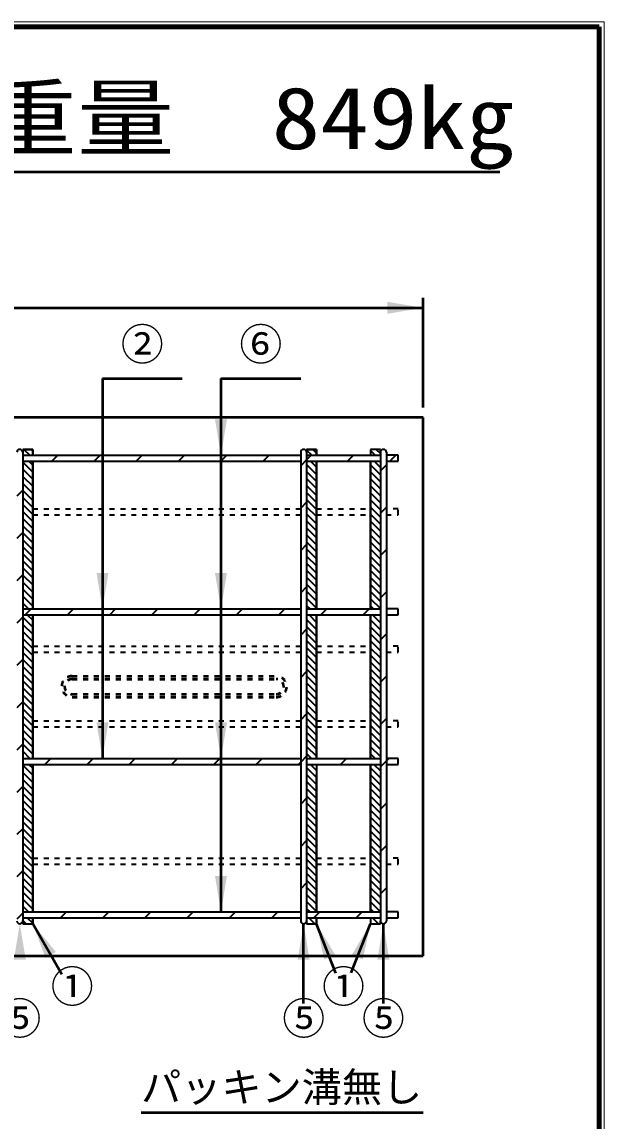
# Model space of a CAD drawing. Units: millimetres, scale not verified. Extents: x 100 to 4105, y 100 to 2870.
# Drawn here: x 3521 to 4105, y 1767 to 2870 of the extents above; entities that cross this region are included whole.
import ezdxf
from ezdxf.enums import TextEntityAlignment as Align

# ---------------------------------------------------------------- set-up
doc = ezdxf.new("R2010")
doc.units = ezdxf.units.MM
doc.header["$LTSCALE"] = 5
doc.linetypes.add('USER1', pattern=[2.2, 1, -1.2])
doc.layers.add('V-nasSTD', color=7, linetype='Continuous', lineweight=50)
doc.styles.add('ＭＳ ゴシック', font='')
doc.styles.get('ＭＳ ゴシック').set_extended_font_data('MS Gothic')

msp = doc.modelspace()

# ---------------------------------------------------------------- hatches: boundary and pattern name
at = {"layer": 'V-nasSTD'}
for points in [[(3887.432, 2577.283), (3923.432, 2583.283), (3887.432, 2589.283)], [(3726.432, 2471.283), (3720.432, 2435.283), (3714.432, 2471.283)], [(3607.432, 2317.283), (3601.432, 2281.283), (3595.432, 2317.283)], [(3726.432, 2317.283), (3720.432, 2281.283), (3714.432, 2317.283)], [(3607.432, 2167.283), (3601.432, 2131.283), (3595.432, 2167.283)], [(3726.432, 2167.283), (3720.432, 2131.283), (3714.432, 2167.283)], [(3726.432, 2013.283), (3720.432, 1977.283), (3714.432, 2013.283)], [(3524.432, 1929.283), (3518.432, 1965.283), (3512.432, 1929.283)], [(3554.628, 1937.106), (3531.432, 1965.283), (3544.236, 1931.106)], [(3809.432, 1929.283), (3803.432, 1965.283), (3797.432, 1929.283)], [(3829.603, 1931.779), (3824.019, 1929.584), (3816.432, 1965.283), (3835.187, 1933.974)], [(3851.677, 1933.974), (3870.432, 1965.283), (3862.845, 1929.584), (3857.261, 1931.779)], [(3889.432, 1929.283), (3883.432, 1965.283), (3877.432, 1929.283)]]:
    msp.add_hatch(color=256, dxfattribs=at).paths.add_polyline_path(points)

# ---------------------------------------------------------------- linework, layer by layer
at = {"layer": 'V-nasSTD', "lineweight": 100}
for p, q in [((4100, 2865), (105, 2865)), ((4100, 105), (4100, 2865))]:
    msp.add_line(p, q, dxfattribs=at)
at = {"layer": 'V-nasSTD'}
for p, q in [((3278.536, 2719.753), (4000.536, 2719.753)), ((3923.432, 2483.283), (3923.432, 2593.283)), ((1923.432, 2583.283), (3923.432, 2583.283)), ((3601.432, 2512.283), (3681.432, 2512.283)), ((3601.432, 2512.283), (3601.432, 2131.283)), ((3720.432, 2512.283), (3800.432, 2512.283)), ((3720.432, 2512.283), (3720.432, 1977.283)), ((3923.432, 2473.283), (1923.432, 2473.283)), ((3923.432, 1933.283), (3923.432, 2473.283)), ((3560.722, 1914.551), (3531.432, 1965.283)), ((3803.432, 1885.283), (3803.432, 1965.283)), ((3835.838, 1915.92), (3816.432, 1965.283)), ((3851.072, 1916.037), (3870.432, 1965.283)), ((3883.432, 1885.283), (3883.432, 1965.283)), ((1923.432, 1933.283), (3923.432, 1933.283)), ((3640.224, 1775.956), (3923.432, 1775.956))]:
    msp.add_line(p, q, dxfattribs=at)
at = {"layer": 'V-nasSTD', "lineweight": 35}
for p, q in [((3531.432, 2441.283), (3521.432, 2441.283)), ((3521.432, 2441.283), (3531.432, 2441.283)), ((3521.432, 2441.283), (3521.432, 2438.283)), ((3531.432, 2441.283), (3521.432, 2441.283)), ((3521.432, 2438.283), (3521.432, 1968.283)), ((3522.639, 2441.283), (3528.639, 2435.283)), ((3529.71, 2441.283), (3531.432, 2439.561)), ((3531.432, 2441.283), (3531.432, 2435.283)), ((3531.432, 2435.283), (3531.432, 2441.283)), ((3800.432, 2438.283), (3800.432, 1968.283)), ((3806.432, 2441.283), (3816.432, 2441.283)), ((3806.432, 2441.283), (3806.432, 2438.274)), ((3816.432, 2441.283), (3806.432, 2441.283)), ((3806.432, 2440.332), (3811.482, 2435.283)), ((3806.432, 2438.274), (3806.432, 1968.274)), ((3812.553, 2441.283), (3816.432, 2437.403)), ((3816.432, 2441.283), (3816.432, 2435.283)), ((3816.432, 2435.283), (3816.432, 2441.283)), ((3880.432, 2441.283), (3870.432, 2441.283)), ((3870.432, 2441.283), (3870.432, 2435.283)), ((3870.432, 2441.283), (3870.432, 2435.283)), ((3880.432, 2441.283), (3870.432, 2441.283)), ((3870.432, 2439.972), (3875.121, 2435.283)), ((3876.192, 2441.283), (3880.432, 2437.043)), ((3880.432, 2438.274), (3880.432, 2441.283)), ((3880.432, 2438.274), (3880.432, 1968.274)), ((3886.432, 2438.283), (3886.432, 1968.283)), ((3521.432, 2435.419), (3521.568, 2435.283)), ((3521.432, 2435.283), (3800.432, 2435.283)), ((3521.432, 2429.283), (3800.432, 2429.283)), ((3521.432, 2428.347), (3531.432, 2418.347)), ((3527.568, 2429.283), (3531.432, 2425.419)), ((3531.432, 2429.283), (3531.432, 2281.283)), ((3531.432, 2381.459), (3531.432, 2429.283)), ((3550.55, 2429.283), (3556.55, 2435.283)), ((3592.977, 2429.283), (3598.977, 2435.283)), ((3635.403, 2429.283), (3641.403, 2435.283)), ((3677.83, 2429.283), (3683.83, 2435.283)), ((3720.256, 2429.283), (3726.256, 2435.283)), ((3762.682, 2429.283), (3768.682, 2435.283)), ((3806.432, 2430.606), (3800.432, 2424.606)), ((3806.432, 2435.283), (3880.432, 2435.283)), ((3811.109, 2435.283), (3806.432, 2430.606)), ((3806.432, 2429.283), (3880.432, 2429.283)), ((3806.432, 2426.19), (3816.432, 2416.19)), ((3810.41, 2429.283), (3816.432, 2423.261)), ((3816.432, 2429.283), (3816.432, 2281.283)), ((3816.432, 2381.459), (3816.432, 2429.283)), ((3847.535, 2429.283), (3853.535, 2435.283)), ((3870.432, 2281.283), (3870.432, 2429.283)), ((3870.432, 2429.283), (3870.432, 2381.459)), ((3870.432, 2425.83), (3880.432, 2415.83)), ((3874.05, 2429.283), (3880.432, 2422.901)), ((3886.432, 2425.753), (3880.432, 2419.753)), ((3898.432, 2435.283), (3886.432, 2435.283)), ((3886.432, 2429.283), (3898.432, 2429.283)), ((3895.962, 2435.283), (3889.962, 2429.283)), ((3898.432, 2429.283), (3898.432, 2435.283)), ((3521.432, 2421.276), (3531.432, 2411.276)), ((3806.432, 2419.119), (3816.432, 2409.119)), ((3870.432, 2418.759), (3880.432, 2408.759)), ((3521.432, 2414.205), (3531.432, 2404.205)), ((3521.432, 2407.134), (3531.432, 2397.134)), ((3806.432, 2412.048), (3816.432, 2402.048)), ((3806.432, 2404.977), (3816.432, 2394.977)), ((3870.432, 2411.688), (3880.432, 2401.688)), ((3870.432, 2404.617), (3880.432, 2394.617)), ((3521.432, 2400.165), (3515.432, 2394.165)), ((3521.432, 2400.063), (3531.432, 2390.063)), ((3521.432, 2392.992), (3531.432, 2382.992)), ((3806.432, 2397.906), (3816.432, 2387.906)), ((3870.432, 2397.546), (3880.432, 2387.546)), ((3521.432, 2385.921), (3531.432, 2375.921)), ((3531.432, 2375.459), (3531.432, 2381.459)), ((3806.432, 2388.18), (3800.432, 2382.18)), ((3806.432, 2390.835), (3816.432, 2380.835)), ((3806.432, 2383.764), (3816.432, 2373.764)), ((3816.432, 2375.459), (3816.432, 2381.459)), ((3870.432, 2390.474), (3880.432, 2380.474)), ((3870.432, 2383.403), (3880.432, 2373.403)), ((3870.432, 2381.459), (3870.432, 2375.459)), ((3886.432, 2383.327), (3880.432, 2377.327)), ((3521.432, 2378.85), (3531.432, 2368.85)), ((3521.432, 2371.779), (3531.432, 2361.779)), ((3531.432, 2281.283), (3531.432, 2375.459)), ((3806.432, 2376.693), (3816.432, 2366.693)), ((3816.432, 2281.283), (3816.432, 2375.459)), ((3870.432, 2376.332), (3880.432, 2366.332)), ((3870.432, 2375.459), (3870.432, 2281.283)), ((3521.432, 2364.708), (3531.432, 2354.708)), ((3806.432, 2369.622), (3816.432, 2359.622)), ((3806.432, 2362.551), (3816.432, 2352.551)), ((3870.432, 2369.261), (3880.432, 2359.261)), ((3870.432, 2362.19), (3880.432, 2352.19)), ((3521.432, 2357.738), (3515.432, 2351.738)), ((3521.432, 2357.637), (3531.432, 2347.637)), ((3521.432, 2350.566), (3531.432, 2340.566)), ((3806.432, 2355.479), (3816.432, 2345.479)), ((3806.432, 2348.408), (3816.432, 2338.408)), ((3870.432, 2355.119), (3880.432, 2345.119)), ((3521.432, 2343.495), (3531.432, 2333.495)), ((3806.432, 2345.753), (3800.432, 2339.753)), ((3806.432, 2341.337), (3816.432, 2331.337)), ((3870.432, 2348.048), (3880.432, 2338.048)), ((3870.432, 2340.977), (3880.432, 2330.977)), ((3886.432, 2340.901), (3880.432, 2334.901)), ((3521.432, 2336.424), (3531.432, 2326.424)), ((3521.432, 2329.353), (3531.432, 2319.353)), ((3806.432, 2334.266), (3816.432, 2324.266)), ((3806.432, 2327.195), (3816.432, 2317.195)), ((3870.432, 2333.906), (3880.432, 2323.906)), ((3870.432, 2326.835), (3880.432, 2316.835)), ((3521.432, 2315.312), (3515.432, 2309.312)), ((3521.432, 2322.281), (3531.432, 2312.281)), ((3806.432, 2320.124), (3816.432, 2310.124)), ((3870.432, 2319.764), (3880.432, 2309.764)), ((3521.432, 2315.21), (3531.432, 2305.21)), ((3521.432, 2308.139), (3531.432, 2298.139)), ((3806.432, 2313.053), (3816.432, 2303.053)), ((3806.432, 2305.982), (3816.432, 2295.982)), ((3870.432, 2312.693), (3880.432, 2302.693)), ((3870.432, 2305.622), (3880.432, 2295.622)), ((3521.432, 2301.068), (3531.432, 2291.068)), ((3521.432, 2293.997), (3531.432, 2283.997)), ((3806.432, 2303.327), (3800.432, 2297.327)), ((3806.432, 2298.911), (3816.432, 2288.911)), ((3870.432, 2298.551), (3880.432, 2288.551)), ((3886.432, 2298.474), (3880.432, 2292.474)), ((3521.432, 2286.926), (3527.075, 2281.283)), ((3806.432, 2291.84), (3816.432, 2281.84)), ((3806.432, 2284.769), (3809.918, 2281.283)), ((3870.432, 2291.479), (3880.432, 2281.479)), ((3870.432, 2284.408), (3873.558, 2281.283)), ((3521.432, 2272.885), (3515.432, 2266.885)), ((3521.432, 2281.283), (3800.432, 2281.283)), ((3521.432, 2275.283), (3800.432, 2275.283)), ((3521.432, 2272.784), (3531.432, 2262.784)), ((3529.83, 2281.283), (3523.83, 2275.283)), ((3526.004, 2275.283), (3531.432, 2269.855)), ((3531.432, 2275.283), (3531.432, 2131.283)), ((3531.432, 2243.783), (3531.432, 2275.283)), ((3566.256, 2275.283), (3572.256, 2281.283)), ((3608.682, 2275.283), (3614.682, 2281.283)), ((3651.109, 2275.283), (3657.109, 2281.283)), ((3693.535, 2275.283), (3699.535, 2281.283)), ((3735.962, 2275.283), (3741.962, 2281.283)), ((3778.388, 2275.283), (3784.388, 2281.283)), ((3806.432, 2281.283), (3880.432, 2281.283)), ((3806.432, 2275.283), (3880.432, 2275.283)), ((3806.672, 2275.283), (3806.432, 2275.043)), ((3808.847, 2275.283), (3816.432, 2267.698)), ((3815.918, 2275.283), (3816.432, 2274.769)), ((3816.432, 2275.283), (3816.432, 2131.283)), ((3816.432, 2243.783), (3816.432, 2275.283)), ((3820.814, 2275.283), (3826.814, 2281.283)), ((3863.241, 2275.283), (3869.241, 2281.283)), ((3870.432, 2131.283), (3870.432, 2275.283)), ((3870.432, 2275.283), (3870.432, 2243.783)), ((3872.487, 2275.283), (3880.432, 2267.337)), ((3898.432, 2281.283), (3886.432, 2281.283)), ((3886.432, 2275.283), (3898.432, 2275.283)), ((3898.432, 2275.283), (3898.432, 2281.283)), ((3521.432, 2265.713), (3531.432, 2255.713)), ((3806.432, 2260.901), (3800.432, 2254.901)), ((3806.432, 2270.627), (3816.432, 2260.627)), ((3806.432, 2263.556), (3816.432, 2253.556)), ((3870.432, 2270.266), (3880.432, 2260.266)), ((3870.432, 2263.195), (3880.432, 2253.195)), ((3521.432, 2258.642), (3531.432, 2248.642)), ((3521.432, 2251.571), (3531.432, 2241.571)), ((3806.432, 2256.485), (3816.432, 2246.485)), ((3806.432, 2249.413), (3816.432, 2239.413)), ((3870.432, 2256.124), (3880.432, 2246.124)), ((3886.432, 2256.048), (3880.432, 2250.048)), ((3521.432, 2244.5), (3531.432, 2234.5)), ((3531.432, 2237.783), (3531.432, 2243.783)), ((3806.432, 2242.342), (3816.432, 2232.342)), ((3816.432, 2237.783), (3816.432, 2243.783)), ((3870.432, 2249.053), (3880.432, 2239.053)), ((3870.432, 2243.783), (3870.432, 2237.783)), ((3870.432, 2241.982), (3880.432, 2231.982)), ((3521.432, 2230.459), (3515.432, 2224.459)), ((3521.432, 2237.429), (3531.432, 2227.429)), ((3521.432, 2230.358), (3531.432, 2220.358)), ((3531.432, 2168.783), (3531.432, 2237.783)), ((3806.432, 2235.271), (3816.432, 2225.271)), ((3806.432, 2228.2), (3816.432, 2218.2)), ((3816.432, 2168.783), (3816.432, 2237.783)), ((3870.432, 2237.783), (3870.432, 2168.783)), ((3870.432, 2234.911), (3880.432, 2224.911)), ((3870.432, 2227.84), (3880.432, 2217.84)), ((3521.432, 2223.286), (3531.432, 2213.286)), ((3521.432, 2216.215), (3531.432, 2206.215)), ((3806.432, 2218.474), (3800.432, 2212.474)), ((3806.432, 2221.129), (3816.432, 2211.129)), ((3870.432, 2220.769), (3880.432, 2210.769)), ((3521.432, 2209.144), (3531.432, 2199.144)), ((3806.432, 2214.058), (3816.432, 2204.058)), ((3806.432, 2206.987), (3816.432, 2196.987)), ((3870.432, 2213.698), (3880.432, 2203.698)), ((3870.432, 2206.627), (3880.432, 2196.627)), ((3886.432, 2213.621), (3880.432, 2207.621)), ((3521.432, 2202.073), (3531.432, 2192.073)), ((3521.432, 2195.002), (3531.432, 2185.002)), ((3806.432, 2199.916), (3816.432, 2189.916)), ((3870.432, 2199.556), (3880.432, 2189.556)), ((3521.432, 2188.033), (3515.432, 2182.033)), ((3521.432, 2187.931), (3531.432, 2177.931)), ((3806.432, 2192.845), (3816.432, 2182.845)), ((3806.432, 2185.774), (3816.432, 2175.774)), ((3870.432, 2192.485), (3880.432, 2182.485)), ((3870.432, 2185.413), (3880.432, 2175.413)), ((3521.432, 2180.86), (3531.432, 2170.86)), ((3521.432, 2173.789), (3531.432, 2163.789)), ((3806.432, 2176.048), (3800.432, 2170.048)), ((3806.432, 2178.703), (3816.432, 2168.703)), ((3870.432, 2178.342), (3880.432, 2168.342)), ((3521.432, 2166.718), (3531.432, 2156.718)), ((3531.432, 2162.783), (3531.432, 2168.783)), ((3531.432, 2131.283), (3531.432, 2162.783)), ((3806.432, 2171.632), (3816.432, 2161.632)), ((3806.432, 2164.561), (3816.432, 2154.561)), ((3816.432, 2162.783), (3816.432, 2168.783)), ((3816.432, 2131.283), (3816.432, 2162.783)), ((3870.432, 2171.271), (3880.432, 2161.271)), ((3870.432, 2168.783), (3870.432, 2162.783)), ((3870.432, 2164.2), (3880.432, 2154.2)), ((3870.432, 2162.783), (3870.432, 2131.283)), ((3886.432, 2171.195), (3880.432, 2165.195)), ((3521.432, 2159.647), (3531.432, 2149.647)), ((3521.432, 2152.576), (3531.432, 2142.576)), ((3806.432, 2157.49), (3816.432, 2147.49)), ((3806.432, 2150.419), (3816.432, 2140.419)), ((3870.432, 2157.129), (3880.432, 2147.129)), ((3870.432, 2150.058), (3880.432, 2140.058)), ((3521.432, 2145.606), (3515.432, 2139.606)), ((3521.432, 2145.505), (3531.432, 2135.505)), ((3806.432, 2143.347), (3816.432, 2133.347)), ((3870.432, 2142.987), (3880.432, 2132.987)), ((3521.432, 2138.434), (3528.583, 2131.283)), ((3521.432, 2131.283), (3800.432, 2131.283)), ((3543.535, 2125.283), (3549.535, 2131.283)), ((3585.962, 2125.283), (3591.962, 2131.283)), ((3628.388, 2125.283), (3634.388, 2131.283)), ((3670.814, 2125.283), (3676.814, 2131.283)), ((3713.241, 2125.283), (3719.241, 2131.283)), ((3755.667, 2125.283), (3761.667, 2131.283)), ((3806.432, 2133.621), (3800.432, 2127.621)), ((3806.432, 2136.276), (3811.426, 2131.283)), ((3806.432, 2131.283), (3880.432, 2131.283)), ((3806.432, 2131.283), (3816.432, 2131.283)), ((3840.52, 2125.283), (3846.52, 2131.283)), ((3870.432, 2135.916), (3875.065, 2131.283)), ((3886.432, 2128.768), (3880.432, 2122.768)), ((3898.432, 2131.283), (3886.432, 2131.283)), ((3888.946, 2131.283), (3886.432, 2128.768)), ((3898.432, 2125.283), (3898.432, 2131.283)), ((3521.432, 2125.283), (3800.432, 2125.283)), ((3521.432, 2124.292), (3531.432, 2114.292)), ((3521.432, 2117.22), (3531.432, 2107.22)), ((3527.512, 2125.283), (3531.432, 2121.363)), ((3531.432, 2125.283), (3531.432, 1977.283)), ((3531.432, 2031.106), (3531.432, 2125.283)), ((3798.094, 2125.283), (3800.432, 2127.621)), ((3806.432, 2125.283), (3880.432, 2125.283)), ((3806.432, 2122.134), (3816.432, 2112.134)), ((3810.355, 2125.283), (3816.432, 2119.205)), ((3816.432, 2125.283), (3816.432, 1977.283)), ((3870.432, 1977.283), (3870.432, 2125.283)), ((3870.432, 2125.283), (3870.432, 2031.106)), ((3870.432, 2121.774), (3880.432, 2111.774)), ((3873.994, 2125.283), (3880.432, 2118.845)), ((3886.432, 2125.283), (3898.432, 2125.283)), ((3521.432, 2110.149), (3531.432, 2100.149)), ((3806.432, 2115.063), (3816.432, 2105.063)), ((3806.432, 2107.992), (3816.432, 2097.992)), ((3816.432, 2031.106), (3816.432, 2115.337)), ((3870.432, 2114.703), (3880.432, 2104.703)), ((3870.432, 2107.632), (3880.432, 2097.632)), ((3521.432, 2103.18), (3515.432, 2097.18)), ((3521.432, 2103.078), (3531.432, 2093.078)), ((3521.432, 2096.007), (3531.432, 2086.007)), ((3806.432, 2100.921), (3816.432, 2090.921)), ((3870.432, 2100.561), (3880.432, 2090.561)), ((3521.432, 2088.936), (3531.432, 2078.936)), ((3806.432, 2091.195), (3800.432, 2085.195)), ((3806.432, 2093.85), (3816.432, 2083.85)), ((3806.432, 2086.779), (3816.432, 2076.779)), ((3870.432, 2093.49), (3880.432, 2083.49)), ((3870.432, 2086.419), (3880.432, 2076.419)), ((3886.432, 2086.342), (3880.432, 2080.342)), ((3521.432, 2081.865), (3531.432, 2071.865)), ((3521.432, 2074.794), (3531.432, 2064.794)), ((3806.432, 2079.708), (3816.432, 2069.708)), ((3870.432, 2079.347), (3880.432, 2069.347)), ((3521.432, 2067.723), (3531.432, 2057.723)), ((3806.432, 2072.637), (3816.432, 2062.637)), ((3806.432, 2065.566), (3816.432, 2055.566)), ((3870.432, 2072.276), (3880.432, 2062.276)), ((3870.432, 2065.205), (3880.432, 2055.205)), ((3521.432, 2060.753), (3515.432, 2054.753)), ((3521.432, 2060.652), (3531.432, 2050.652)), ((3521.432, 2053.581), (3531.432, 2043.581)), ((3806.432, 2058.495), (3816.432, 2048.495)), ((3806.432, 2051.424), (3816.432, 2041.424)), ((3870.432, 2058.134), (3880.432, 2048.134)), ((3870.432, 2051.063), (3880.432, 2041.063)), ((3521.432, 2046.51), (3531.432, 2036.51)), ((3806.432, 2048.768), (3800.432, 2042.768)), ((3806.432, 2044.353), (3816.432, 2034.353)), ((3870.432, 2043.992), (3880.432, 2033.992)), ((3886.432, 2043.916), (3880.432, 2037.916)), ((3521.432, 2039.439), (3531.432, 2029.439)), ((3521.432, 2032.368), (3531.432, 2022.368)), ((3531.432, 2025.106), (3531.432, 2031.106)), ((3806.432, 2037.281), (3816.432, 2027.281)), ((3806.432, 2030.21), (3816.432, 2020.21)), ((3816.432, 2025.106), (3816.432, 2031.106)), ((3870.432, 2036.921), (3880.432, 2026.921)), ((3870.432, 2031.106), (3870.432, 2025.106)), ((3870.432, 2029.85), (3880.432, 2019.85)), ((3521.432, 2018.327), (3515.432, 2012.327)), ((3521.432, 2025.297), (3531.432, 2015.297)), ((3521.432, 2018.226), (3531.432, 2008.226)), ((3531.432, 1977.283), (3531.432, 2025.106)), ((3806.432, 2023.139), (3816.432, 2013.139)), ((3816.432, 1977.283), (3816.432, 2025.106)), ((3870.432, 2025.106), (3870.432, 1977.283)), ((3870.432, 2022.779), (3880.432, 2012.779)), ((3521.432, 2011.154), (3531.432, 2001.154)), ((3806.432, 2016.068), (3816.432, 2006.068)), ((3806.432, 2008.997), (3816.432, 1998.997)), ((3870.432, 2015.708), (3880.432, 2005.708)), ((3870.432, 2008.637), (3880.432, 1998.637)), ((3521.432, 2004.083), (3531.432, 1994.083)), ((3521.432, 1997.012), (3531.432, 1987.012)), ((3806.432, 2006.342), (3800.432, 2000.342)), ((3806.432, 2001.926), (3816.432, 1991.926)), ((3870.432, 2001.566), (3880.432, 1991.566)), ((3886.432, 2001.489), (3880.432, 1995.489)), ((3521.432, 1989.941), (3531.432, 1979.941)), ((3806.432, 1994.855), (3816.432, 1984.855)), ((3806.432, 1987.784), (3816.432, 1977.784)), ((3870.432, 1994.495), (3880.432, 1984.495)), ((3870.432, 1987.424), (3880.432, 1977.424)), ((3521.432, 1975.901), (3515.432, 1969.901)), ((3521.432, 1982.87), (3527.019, 1977.283)), ((3521.432, 1977.283), (3800.432, 1977.283)), ((3522.814, 1977.283), (3521.432, 1975.901)), ((3559.241, 1971.283), (3565.241, 1977.283)), ((3601.667, 1971.283), (3607.667, 1977.283)), ((3644.094, 1971.283), (3650.094, 1977.283)), ((3686.52, 1971.283), (3692.52, 1977.283)), ((3728.946, 1971.283), (3734.946, 1977.283)), ((3771.373, 1971.283), (3777.373, 1977.283)), ((3806.432, 1980.713), (3809.862, 1977.283)), ((3806.432, 1977.283), (3880.432, 1977.283)), ((3819.799, 1977.283), (3813.799, 1971.283)), ((3856.226, 1971.283), (3862.226, 1977.283)), ((3870.432, 1980.353), (3873.502, 1977.283)), ((3898.432, 1977.283), (3886.432, 1977.283)), ((3898.432, 1971.283), (3898.432, 1977.283)), ((3521.432, 1971.283), (3800.432, 1971.283)), ((3521.432, 1968.728), (3524.877, 1965.283)), ((3521.432, 1968.283), (3521.432, 1965.283)), ((3521.432, 1965.283), (3531.432, 1965.283)), ((3521.432, 1965.283), (3531.432, 1965.283)), ((3521.432, 1965.283), (3531.432, 1965.283)), ((3525.948, 1971.283), (3531.432, 1965.799)), ((3531.432, 1971.283), (3531.432, 1965.283)), ((3531.432, 1965.283), (3531.432, 1971.283)), ((3806.432, 1971.283), (3880.432, 1971.283)), ((3806.728, 1971.283), (3806.432, 1970.987)), ((3806.432, 1968.274), (3806.432, 1965.283)), ((3806.432, 1966.571), (3807.72, 1965.283)), ((3806.432, 1965.283), (3816.432, 1965.283)), ((3806.432, 1965.283), (3816.432, 1965.283)), ((3808.791, 1971.283), (3814.791, 1965.283)), ((3815.862, 1971.283), (3816.432, 1970.713)), ((3816.432, 1971.283), (3816.432, 1965.283)), ((3816.432, 1965.283), (3816.432, 1971.283)), ((3870.432, 1971.283), (3870.432, 1965.283)), ((3870.432, 1971.283), (3870.432, 1965.283)), ((3870.432, 1966.21), (3871.36, 1965.283)), ((3870.432, 1965.283), (3880.432, 1965.283)), ((3870.432, 1965.283), (3880.432, 1965.283)), ((3872.431, 1971.283), (3878.431, 1965.283)), ((3879.502, 1971.283), (3880.432, 1970.353)), ((3880.432, 1965.283), (3880.432, 1968.274)), ((3886.432, 1971.283), (3898.432, 1971.283))]:
    msp.add_line(p, q, dxfattribs=at)
at = {"layer": 'V-nasSTD', "linetype": 'USER1', "lineweight": 35}
for p, q in [((3531.432, 2381.459), (3800.432, 2381.459)), ((3816.432, 2381.459), (3870.432, 2381.459)), ((3898.432, 2381.459), (3886.432, 2381.459)), ((3898.432, 2375.459), (3898.432, 2381.459)), ((3531.432, 2375.459), (3800.432, 2375.459)), ((3816.432, 2375.459), (3870.432, 2375.459)), ((3886.432, 2375.459), (3898.432, 2375.459)), ((3531.432, 2243.783), (3800.432, 2243.783)), ((3816.432, 2243.783), (3870.432, 2243.783)), ((3898.432, 2243.783), (3886.432, 2243.783)), ((3898.432, 2237.783), (3898.432, 2243.783)), ((3531.432, 2237.783), (3800.432, 2237.783)), ((3816.432, 2237.783), (3870.432, 2237.783)), ((3886.432, 2237.783), (3898.432, 2237.783)), ((3531.432, 2168.783), (3800.432, 2168.783)), ((3531.432, 2162.783), (3800.432, 2162.783)), ((3816.432, 2168.783), (3870.432, 2168.783)), ((3816.432, 2162.783), (3870.432, 2162.783)), ((3898.432, 2168.783), (3886.432, 2168.783)), ((3886.432, 2162.783), (3898.432, 2162.783)), ((3898.432, 2162.783), (3898.432, 2168.783)), ((3531.432, 2031.106), (3800.432, 2031.106)), ((3816.432, 2031.106), (3870.432, 2031.106)), ((3898.432, 2031.106), (3886.432, 2031.106)), ((3898.432, 2025.106), (3898.432, 2031.106)), ((3531.432, 2025.106), (3800.432, 2025.106)), ((3816.432, 2025.106), (3870.432, 2025.106)), ((3886.432, 2025.106), (3898.432, 2025.106))]:
    msp.add_line(p, q, dxfattribs=at)
at = {"layer": 'V-nasSTD', "linetype": 'USER1'}
for p, q in [((3570.932, 2213.783), (3775.932, 2213.783)), ((3570.932, 2210.783), (3775.932, 2210.783)), ((3570.932, 2195.783), (3775.932, 2195.783)), ((3570.932, 2192.783), (3775.932, 2192.783))]:
    msp.add_line(p, q, dxfattribs=at)
at = {"layer": 'V-nasSTD', "lineweight": 13}
msp.add_lwpolyline([(100, 100), (100, 2870), (4105, 2870), (4105, 100)], close=True, dxfattribs=at)
at = {"layer": 'V-nasSTD', "lineweight": 35}
for centre, start, end in [((3518.432, 2438.283), 0, 180), ((3803.432, 2438.283), 0, 180), ((3883.432, 2438.283), 0, 180), ((3518.432, 1968.283), 180, 0), ((3803.432, 1968.283), 180, 0), ((3883.432, 1968.283), 180, 0)]:
    msp.add_arc(centre, 3, start, end, dxfattribs=at)
at = {"layer": 'V-nasSTD', "linetype": 'USER1'}
for centre, radius, start, end in [((3570.932, 2203.283), 10.5, 90, 270), ((3570.932, 2203.283), 7.5, 90, 270), ((3775.932, 2203.283), 10.5, 270, 90), ((3775.932, 2203.283), 7.5, 270, 90)]:
    msp.add_arc(centre, radius, start, end, dxfattribs=at)

# ---------------------------------------------------------------- texts
at = {"layer": 'V-nasSTD', "style": 'ＭＳ ゴシック', "width": 1.15}
msp.add_text('参考重量\u3000849kg', height=62.32, dxfattribs=at).set_placement((3282.536, 2804.753), align=Align.TOP_LEFT)
at = {"layer": 'V-nasSTD', "style": 'ＭＳ ゴシック'}
for s, height, p in [('②', 31.67, (3619.832, 2562.483)), ('⑥', 31.67, (3738.832, 2562.483)), ('①', 31.67, (3549.485, 1918.202)), ('①', 31.67, (3821.832, 1918.202)), ('⑤', 31.67, (3496.868, 1886.183)), ('⑤', 31.67, (3781.868, 1886.183)), ('⑤', 31.67, (3861.868, 1886.183)), ('パッキン溝無し', 29.56, (3640.224, 1816.276))]:
    msp.add_text(s, height=height, dxfattribs=at).set_placement(p, align=Align.TOP_LEFT)

doc.saveas('drawing.dxf')
